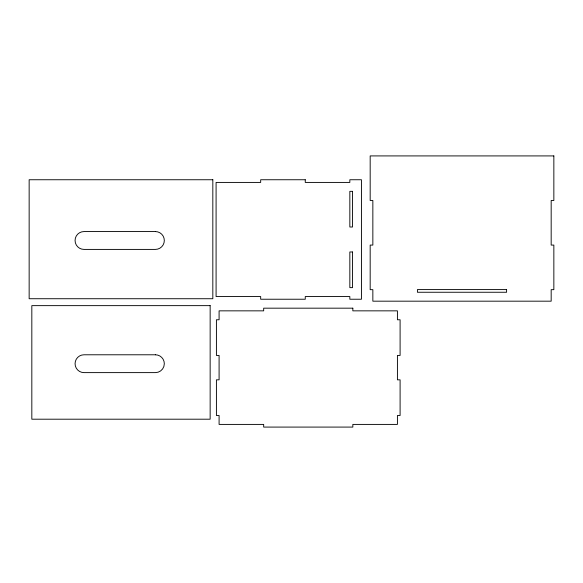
<?xml version="1.0" encoding="UTF-8"?>
<svg xmlns="http://www.w3.org/2000/svg" width="583" height="583" viewBox="0 0 583 583"><rect width="100%" height="100%" fill="white"/><g stroke="black" fill="none" stroke-linecap="round" stroke-linejoin="round"><path stroke-width="0.87" d="M553.85 155.916L370.176 155.916L370.176 200.494L372.85 200.494L372.85 245.079L370.176 245.079L370.176 289.664L372.85 289.664L372.85 301.178L551.175 301.178L551.175 289.664L553.85 289.664L553.85 245.079L551.175 245.079L551.175 200.479L553.85 200.479L553.85 155.916M212.824 179.746L29.15 179.746L29.15 298.729L212.824 298.729L212.824 179.746M305.259 179.746L260.674 179.746L260.674 182.421L216.089 182.421L216.089 296.558L260.674 296.558L260.674 299.232L305.259 299.232L305.259 296.558L349.836 296.558L349.836 299.232L361.431 299.232L361.431 179.746L349.836 179.746L349.836 182.421L305.259 182.421L305.259 179.746M352.511 191.341L349.836 191.341L349.836 227.006L352.511 227.006L352.511 191.341M155.406 231.568L83.988 231.568A8.92 8.92 0 0 0 75.069 240.488A8.92 8.92 0 0 0 83.988 249.407L155.406 249.407A8.92 8.92 0 0 0 164.319 240.488A8.92 8.92 0 0 0 155.406 231.568M352.511 251.973L349.836 251.973L349.836 287.638L352.511 287.638L352.511 251.973M506.591 289.583L417.428 289.583L417.428 292.258L506.591 292.258L506.591 289.583M210.15 305.638L31.825 305.638L31.825 419.199L210.15 419.199L210.15 305.638M352.839 308.174L263.676 308.174L263.676 310.848L219.091 310.848L219.091 319.768L216.417 319.768L216.417 355.433L219.091 355.433L219.091 379.832L216.417 379.832L216.417 415.497L219.091 415.497L219.091 424.409L263.676 424.409L263.676 427.084L352.839 427.084L352.839 424.409L397.424 424.409L397.424 415.497L400.098 415.497L400.098 379.832L397.424 379.832L397.424 355.433L400.098 355.433L400.098 319.768L397.424 319.768L397.424 310.848L352.839 310.848L352.839 308.174M155.406 354.785L83.988 354.785A8.92 8.92 0 0 0 75.069 363.705A8.92 8.92 0 0 0 83.988 372.617L155.406 372.617A8.92 8.92 0 0 0 164.319 363.705A8.92 8.92 0 0 0 155.406 354.785"/></g></svg>
